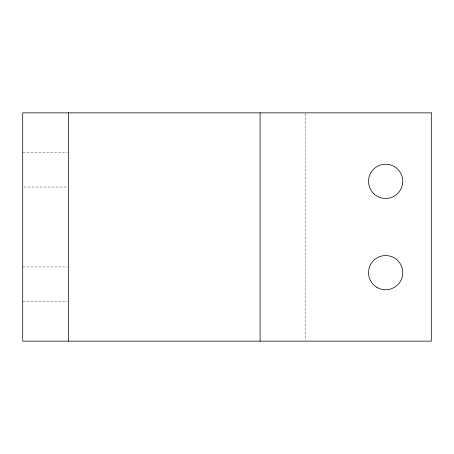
<?xml version="1.0" encoding="UTF-8"?>
<svg xmlns="http://www.w3.org/2000/svg" width="454" height="454" viewBox="0 0 454 454"><rect width="100%" height="100%" fill="white"/><g stroke="black" fill="none" stroke-linecap="round" stroke-linejoin="round"><path stroke-width="0.34" stroke-dasharray="2.27 1.7" d="M22.7 152.811L67.652 152.811M24.107 187.054L67.652 187.054M22.7 266.946L67.652 266.946M22.7 301.189L67.652 301.189M305.752 113.574L305.752 340.426"/><path stroke-width="0.68" d="M260.097 112.864L260.097 341.136M68.355 112.864L68.355 341.136M431.3 112.864L22.7 112.864L22.7 341.136L431.3 341.136L431.3 112.864M377.087 287.478A17.121 17.121 0 0 0 402.766 272.655A17.121 17.121 0 0 0 377.087 257.827A17.121 17.121 0 0 0 377.087 287.478M373.54 193.449A17.121 17.121 0 0 0 402.182 185.777A17.121 17.121 0 0 0 381.218 164.808A17.121 17.121 0 0 0 373.54 193.449"/></g></svg>
